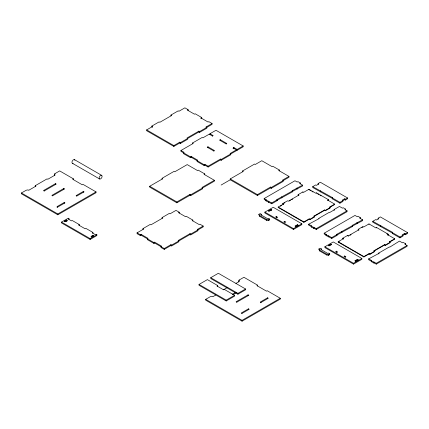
<?xml version="1.0" encoding="UTF-8"?>
<svg xmlns="http://www.w3.org/2000/svg" width="429" height="429" viewBox="0 0 429 429"><rect width="100%" height="100%" fill="white"/><g stroke="black" fill="none" stroke-linecap="round" stroke-linejoin="round"><path stroke-width="0.64" d="M54.333 175.504L54.891 173.67L59.674 170.908L73.354 178.807L73.354 179.628M238.578 281.88L239.135 280.046L243.919 277.279L257.598 285.178L257.598 286.004M73.354 178.807L72.64 179.215L82.245 184.786L82.958 184.347L96.037 191.902L96.037 192.728L57.813 214.795L21.45 193.801L21.45 192.975L26.233 190.213L27.987 189.891L28.7 190.304L35.934 186.127L35.221 185.714L35.221 186.54M35.221 185.714L47.099 178.855L47.812 179.268L55.046 175.096L54.333 174.683M152.606 127.295L151.893 126.882L151.893 126.056L159.127 121.884L159.84 122.297L171.718 115.439L171.005 115.026L171.005 115.851M171.005 115.026L178.239 110.848L178.952 111.261L184.894 107.829L188.1 109.685L188.1 110.51M201.024 118.79L201.024 117.97L208.108 122.056L208.821 121.648L212.076 123.525L212.076 124.351L199.619 131.542L198.9 131.129L187.023 137.988L187.736 138.401L187.736 139.227L180.502 143.404L179.789 142.991L173.847 146.418L146.664 130.727L146.664 129.901L152.606 126.469L151.893 126.056M44.085 191.05L56.22 184.073L55.48 183.644L43.517 190.556L44.251 190.98M188.1 109.685L187.393 110.097L194.476 114.189L195.19 113.776L201.737 117.557L201.737 118.383M52.445 195.881L64.581 188.899L63.841 188.476L51.877 195.383L52.617 195.806M201.024 117.97L201.737 117.557M57.009 207.475L64.956 202.885L64.243 202.472L57.009 206.649L57.727 207.062M76.678 196.117L84.073 191.849L83.355 191.436L76.121 195.613L76.839 196.026M146.664 129.901L173.847 145.597L179.789 142.165L180.502 142.578L198.9 131.955L199.619 132.368L206.848 128.191L206.848 127.365L206.135 126.952L206.135 127.778M206.135 126.952L212.076 123.525M21.45 192.975L57.813 213.969L96.037 191.902M192.61 143.795L192.61 142.97L202.215 137.43L202.906 137.827L209.245 134.164L212.634 136.122M190.519 156.869L191.232 156.456L191.232 157.277L190.519 157.69L190.519 156.869L180.936 151.335L180.936 150.509L193.302 143.372L192.61 142.97M209.958 134.577L209.958 133.751L215.985 130.277L243.173 145.967L243.173 146.793L237.146 150.273L233.178 147.984L233.178 148.804M92.9 233.258L92.9 232.432L92.181 232.845L95.436 234.722L96.15 234.309L96.868 234.722L96.868 235.548L90.122 239.441L61.508 222.919L61.508 222.093L68.254 218.2L68.967 218.613L68.967 219.439M64.64 221.112L66.554 220.007L67.289 220.431L65.374 221.536L64.64 221.112L64.64 221.525L66.554 220.42L67.289 220.844L65.852 221.675M68.967 218.613L68.254 219.026L71.461 220.881L72.179 220.468L79.263 224.56L79.263 225.386M212.457 136.02L213.17 135.607L209.958 133.751M213.765 151.008L214.505 150.579L207.958 146.798L207.218 147.227L213.958 151.088M226.088 143.892L226.807 143.479L220.259 139.698L219.541 140.111L226.26 143.988M79.263 224.56L78.55 224.973L85.098 228.754L85.811 228.341L92.9 232.432M162.103 179.124L162.103 178.271L174.067 171.364L174.785 171.777L187.2 164.607L197.496 170.554L198.209 170.141L204.756 173.922L204.756 174.775M149.689 186.266L176.871 201.957L190.004 194.38L190.717 194.793L214.387 181.156L214.387 180.303L201.968 187.473L202.681 187.886L202.681 188.739L190.717 195.645L190.004 195.233L176.871 202.81L149.689 187.119L149.689 186.266L162.816 178.684L162.103 178.271M204.15 165.562L204.15 164.741L204.869 164.328L208.119 166.205L220.49 159.062L221.176 159.465L236.427 150.681L236.427 149.86L230.089 153.523L230.781 153.92L230.781 154.74L221.176 160.285L220.49 159.888L208.119 167.026L204.869 165.149L204.15 165.562L197.067 161.47L197.067 160.65L197.78 160.237L191.232 156.456M233.178 147.984L233.891 147.571L237.146 149.448L243.173 145.967M93.002 235.28L91.087 236.384L91.822 236.808L93.737 235.703L93.002 235.28L93.002 235.693L91.087 236.797M61.508 222.093L90.122 238.615L96.868 234.722M204.756 173.922L204.048 174.33L214.387 180.303M242.642 171.798L242.642 170.946L254.606 164.039L255.325 164.452L261.797 160.714L272.093 166.661L272.806 166.248L279.354 170.029L279.354 170.881M143.002 229.424L143.002 228.598L150.236 224.421L150.949 224.834L162.832 217.975L162.114 217.562L162.114 218.388M162.114 217.562L169.348 213.385L170.066 213.798L176.003 210.371L179.215 212.221L179.215 213.047M230.228 178.941L257.411 194.632L270.543 187.055L271.257 187.468L288.98 177.263L288.98 176.41L282.507 180.142L283.22 180.555L283.22 181.408L271.257 188.32L270.543 187.907L257.411 195.485L230.228 179.794L230.228 178.941L243.361 171.359L242.642 170.946M192.846 220.919L192.846 220.093L192.138 220.506L199.222 224.598L199.935 224.185L203.185 226.062L203.185 226.887L190.728 234.084L190.015 233.671L178.137 240.53L178.85 240.942L178.85 241.763L171.616 245.94L170.903 245.527L164.248 249.372L160.993 247.495L160.993 246.67L161.706 246.257L154.622 242.165L153.909 242.578L140.991 235.119L140.272 235.532L137.065 233.676L137.065 232.85L143.72 229.011L143.002 228.598M221.128 185.049L230.228 179.794M137.065 232.85L140.272 234.706L140.991 234.293L148.075 238.385L147.362 238.797L147.362 239.623L153.909 243.404L154.622 242.991L164.248 248.547L170.903 244.702L171.616 245.115L190.015 234.497L190.728 234.904L197.962 230.732L197.962 229.906L197.249 229.494L203.185 226.062M179.215 212.221L178.502 212.634L185.591 216.725L186.299 216.313L192.846 220.093M279.354 170.029L278.641 170.442L288.98 176.41M264.167 198.541L266.398 199.828L266.039 200.032L266.039 200.879L266.398 200.675L264.167 199.388L264.167 198.541L294.97 180.754L297.2 182.046L297.946 181.617L300.316 182.985L300.316 183.832M266.039 200.032L271.766 202.928L277.075 199.86L277.075 200.708L271.766 203.775L266.039 200.879M300.316 182.985L299.576 183.414L302.568 185.146L302.568 185.988L292.122 191.607L292.476 191.817L292.476 190.969L292.122 190.76L302.568 185.146M292.476 190.969L276.721 199.657L277.075 199.86M292.476 191.817L276.721 200.504L277.075 200.708M261.363 214.269L260.65 214.682L267.787 218.801L268.5 218.388L269.696 219.08L269.696 219.905L268.388 220.662L266.597 220.318L259.459 216.195L258.859 214.334L260.167 213.578L261.363 214.269L261.363 215.095M264.87 212.114L273.23 207.287L301.844 223.809L301.844 224.635L293.479 229.461L264.87 212.94L264.87 212.114L293.479 228.636L301.844 223.809M268.575 210.8L270.951 209.427L271.686 209.851L271.686 210.264L270.951 209.84L268.575 211.213L268.575 210.8L269.31 211.224L271.686 209.851M282.738 203.566L283.472 203.989L283.472 204.402L282.738 203.979L282.738 203.566L287.521 200.804L288.256 201.228L298.874 195.098L298.139 194.675L298.139 195.088L298.874 195.511M298.139 194.675L302.922 191.913L303.657 192.337L308.966 189.269L315.857 193.248L316.57 192.841L328.501 199.726L328.501 200.139L327.788 200.552L327.788 200.139L328.501 199.726M283.269 203.673L284.867 202.751M312.741 186.647L332.657 197.731L332.657 198.589L312.741 187.505L312.741 186.647L315.733 184.915L316.468 185.339L318.844 183.971L318.109 183.548L318.109 184.406M318.109 183.548L320.34 182.255L347.522 197.951L347.522 198.809L345.291 200.096L344.557 199.673L339.924 202.338L332.298 197.935L332.298 198.793L339.924 203.196L342.921 201.469L342.921 200.611L342.186 200.187L344.557 198.815L345.291 199.238L347.522 197.951M329.901 207.287L334.684 204.531L334.684 204.118L329.37 207.186L330.105 207.609L330.105 208.022L325.327 210.778L324.592 210.355L313.969 216.489L313.969 216.077L314.704 216.5L314.704 216.913L309.92 219.669L309.191 219.251L303.877 222.313L278.164 207.464L278.164 207.057L283.472 203.989M280.287 206.242L281.88 205.319M289.371 200.997L290.492 200.348M291.607 199.705L292.723 199.061M258.859 214.334L259.459 215.369L266.597 219.492L268.388 219.836L269.696 219.08M276.796 217.626L277.509 217.213L276.314 216.527L275.6 216.935L277.113 217.809M284.652 221.337L283.934 221.75L285.129 222.436L285.848 222.029L284.652 221.337L284.652 222.163M332.298 197.935L332.657 197.731M332.298 198.793L332.657 198.589M297.399 224.699L295.029 226.072L295.763 226.496L298.134 225.123L297.399 224.699L297.399 225.112L295.501 226.212M278.164 207.057L303.877 221.9L309.191 218.838L309.92 219.262L314.704 216.5M313.969 216.077L324.592 209.942L325.327 210.366L330.105 207.609M296.712 226.356L298.134 225.536M224.233 289.344L234.572 295.313L234.572 296.139L226.206 300.965L199.024 285.269L199.024 284.443L207.384 279.617L217.685 285.564L217.685 286.39M210.736 277.686L218.356 273.284L245.544 288.98L245.544 289.806L237.918 294.203L210.736 278.512L210.736 277.686L237.918 293.377L245.544 288.98M308.66 224.228L311.658 225.96L311.658 226.807L308.66 225.075L308.66 224.228L319.112 218.608L318.752 218.404L329.375 212.269L329.729 212.478L334.513 209.717L334.153 209.513L334.153 210.36M334.153 209.513L339.468 206.446L342.46 208.172L343.205 207.743L345.576 209.116L345.576 209.963M345.576 209.116L344.836 209.545L347.066 210.832L347.066 211.679L316.264 229.461L311.298 227.011L311.298 226.163L311.658 225.96M311.298 227.011L311.658 226.807M311.298 226.163L316.264 228.619L347.066 210.832M217.685 285.564L216.945 285.987L223.493 289.768M257.598 285.178L256.885 285.591L266.489 291.162L267.203 290.723L280.282 298.273L280.282 299.099L242.058 321.171L205.695 300.177L205.695 299.351L210.478 296.589L212.232 296.267L212.945 296.675L215.728 295.072M223.423 289.8L227.386 287.516M235.955 283.392L239.291 281.467L238.578 281.054M324.19 233.194L326.421 234.481L326.067 234.69L326.067 235.537L326.421 235.328L324.19 234.041L324.19 233.194L354.992 215.412L357.228 216.699L357.968 216.27L360.344 217.642L360.344 218.49M326.067 234.69L331.789 237.58L337.103 234.518L337.103 235.365L331.789 238.427L326.067 235.537M360.344 217.642L359.599 218.071L362.596 219.798L362.596 220.645L352.676 225.96M232.32 294.294L235.736 292.321M336.744 235.156L352.504 226.469L352.504 225.622L336.744 234.309L337.103 234.518M362.596 219.798L352.145 225.418L352.504 225.622M233.054 294.723L236.476 292.75M199.024 284.443L226.206 300.139L234.572 295.313M321.391 248.922L320.672 249.335L327.815 253.459L328.528 253.046L329.724 253.737L329.724 254.563L328.41 255.319L326.625 254.971L319.482 250.847L318.881 248.992L320.195 248.235L321.391 248.922L321.391 249.748M324.892 246.772L333.258 241.945L361.867 258.462L361.867 259.288L353.507 264.114L324.892 247.597L324.892 246.772L353.507 263.293L361.867 258.462M330.979 244.085L328.603 245.458L329.338 245.876L331.708 244.509L330.979 244.085L330.979 244.498L328.603 245.865M343.5 239.055L342.766 238.631L342.766 238.218L347.544 235.462L348.278 235.886L358.901 229.751L358.901 230.164L358.167 229.74L358.167 229.327L362.945 226.566L363.679 226.989L368.988 223.927L375.884 227.906L376.592 227.493L388.524 234.384L388.524 234.797L387.816 235.205L387.816 234.792L388.524 234.384M372.769 221.3L392.68 232.384L392.68 233.242L372.769 222.158L372.769 221.3L375.761 219.573L376.496 219.997L378.866 218.624L378.137 218.2L378.137 219.058M378.137 218.2L380.367 216.913L407.55 232.609L407.55 233.467L405.319 234.754L404.585 234.331L399.951 236.996L392.326 232.593L392.326 233.451L399.951 237.854L402.944 236.122L402.944 235.264L402.209 234.84L404.585 233.473L405.319 233.896L407.55 232.609M361.883 227.595L362.945 226.979M387.816 234.792L394.707 238.771L394.707 239.184L389.398 242.251L389.398 241.838L390.133 242.262L390.133 242.675L385.349 245.436L384.615 245.013L373.997 251.142L373.997 250.729L374.731 251.153L374.731 251.566L369.948 254.327L369.213 253.904L363.905 256.971L338.186 242.122L338.186 241.709L343.5 238.642L342.766 238.218M338.186 242.122L339.248 241.511M349.957 235.328L351.072 234.684M236.69 302.252L248.825 295.275L248.085 294.846L236.122 301.753L236.862 302.182M318.881 248.992L319.482 250.027L326.625 254.145L328.41 254.494L329.724 253.737M336.824 252.284L337.537 251.871L336.341 251.179L335.628 251.592L337.14 252.466M241.811 313.524L249.201 309.261L248.488 308.848L241.254 313.02L241.972 313.433M260.365 302.815L268.318 298.225L267.599 297.812L260.365 301.989L261.084 302.402M345.157 257.094L345.871 256.681L344.675 255.99L343.961 256.403L345.474 257.277M392.326 232.593L392.68 232.384M392.326 233.451L392.68 233.242M205.695 299.351L242.058 320.345L280.282 298.273M355.051 260.725L357.427 259.357L358.161 259.781L358.161 260.194L357.427 259.77L355.051 261.138L355.051 260.725L355.786 261.148L358.161 259.781M338.186 241.709L363.905 256.558L369.213 253.491L369.948 253.914L374.731 251.153M373.997 250.729L384.615 244.6L385.349 245.023L390.133 242.262M389.398 241.838L394.707 238.771M368.688 258.885L371.68 260.612L371.68 261.459L368.688 259.733L368.688 258.885L379.134 253.266L378.78 253.056L378.78 253.904M378.78 253.056L389.398 246.927L389.757 247.131L399.49 241.103L402.482 242.83L403.228 242.401L405.603 243.769L405.603 244.616M405.603 243.769L404.858 244.198L407.089 245.49L407.089 246.337L376.287 264.119L371.326 261.669L371.326 260.821L371.68 260.612M371.326 261.669L371.68 261.459M371.326 260.821L376.287 263.272L407.089 245.49M317.701 193.908L318.838 194.562M319.975 195.222L321.112 195.876M386.819 233.81L388.524 234.797M327.788 200.139L334.684 204.118M309.54 190.015L310.687 190.68M311.835 191.339L312.988 192.004M358.167 229.327L358.901 229.751M352.145 226.265L352.504 226.469M180.936 150.509L184.148 152.365L183.43 152.778L183.43 153.598L190.519 157.69M191.232 157.277L204.15 164.741M74.485 159.658L101.668 175.354A2.091 1.207 -60 0 1 101.008 178.587A2.091 1.207 -60 0 1 99.196 177.542A2.091 1.207 -60 0 1 101.668 175.354M72.394 163.277L99.582 178.968M93.002 235.693L93.737 236.116M405.319 233.896L405.319 234.754M404.585 233.473L404.585 234.331M399.951 236.996L399.951 237.854M385.349 245.023L385.349 245.436M384.615 244.6L384.615 245.013M380.748 225.498L380.748 226.356M380.394 225.702L380.394 226.56M376.592 227.493L376.592 227.906M376.287 263.272L376.287 264.119M374.056 261.985L374.056 262.832M373.697 262.189L373.697 263.036M369.948 253.914L369.948 254.327M369.213 253.491L369.213 253.904M368.988 223.927L368.988 224.34M363.905 256.558L363.905 256.971M357.427 259.357L357.427 259.77M357.282 222.866L357.282 223.713M356.928 222.656L356.928 223.504M355.786 261.148L355.786 261.561M353.507 263.293L353.507 264.114M348.278 235.886L348.278 236.299M347.544 235.462L347.544 235.875M345.291 199.238L345.291 200.096M344.675 255.99L344.675 256.815M344.557 198.815L344.557 199.673M341.881 231.757L341.881 232.604M341.527 231.547L341.527 232.395M339.924 202.338L339.924 203.196M336.341 251.179L336.341 252.005M331.789 237.58L331.789 238.427M328.796 235.853L328.796 236.701M328.437 236.057L328.437 236.905M328.41 254.494L328.41 255.319M326.625 254.145L326.625 254.971M325.327 210.366L325.327 210.778M324.592 209.942L324.592 210.355M320.726 190.841L320.726 191.699M320.366 191.05L320.366 191.908M319.482 250.027L319.482 250.847M316.57 192.841L316.57 193.254M316.264 228.619L316.264 229.461M314.028 227.327L314.028 228.174M313.674 227.536L313.674 228.384M309.92 219.262L309.92 219.669M309.191 218.838L309.191 219.251M308.966 189.269L308.966 189.682M303.877 221.9L303.877 222.313M302.922 191.913L302.922 192.326M297.259 188.208L297.259 189.055M296.9 188.004L296.9 188.851M295.763 226.496L295.763 226.909M293.479 228.636L293.479 229.461M281.858 197.099L281.858 197.946M281.499 196.895L281.499 197.742M276.314 216.527L276.314 217.347M271.766 202.928L271.766 203.775M271.257 187.468L271.257 188.32M270.951 209.427L270.951 209.84M270.543 187.055L270.543 187.907M268.774 201.196L268.774 202.043M268.415 201.405L268.415 202.252M268.388 219.836L268.388 220.662M267.599 297.812L267.599 298.638M266.597 219.492L266.597 220.318M259.459 215.369L259.459 216.195M257.411 194.632L257.411 195.485M248.488 308.848L248.488 309.674M248.085 294.846L248.085 295.672M242.058 320.345L242.058 321.171M239.135 280.046L239.135 280.866M237.918 293.377L237.918 294.203M237.146 149.448L237.146 150.273M233.891 147.571L233.891 148.391M226.206 300.139L226.206 300.965M221.176 159.465L221.176 160.285M220.49 159.062L220.49 159.888M220.259 139.698L220.259 140.519M208.119 166.205L208.119 167.026M207.958 146.798L207.958 147.624M204.869 164.328L204.869 165.149M199.619 131.542L199.619 132.368M198.9 131.129L198.9 131.955M190.717 194.793L190.717 195.645M190.728 234.084L190.728 234.904M190.004 194.38L190.004 195.233M190.015 233.671L190.015 234.497M180.502 142.578L180.502 143.404M179.789 142.165L179.789 142.991M176.871 201.957L176.871 202.81M173.847 145.597L173.847 146.418M171.616 245.115L171.616 245.94M170.903 244.702L170.903 245.527M164.248 248.547L164.248 249.372M154.622 242.165L154.622 242.991M153.909 242.578L153.909 243.404M140.991 234.293L140.991 235.119M140.272 234.706L140.272 235.532M91.822 236.808L91.822 237.221M90.122 238.615L90.122 239.441M83.355 191.436L83.355 192.262M66.554 220.007L66.554 220.42M64.243 202.472L64.243 203.298M63.841 188.476L63.841 189.302M57.813 213.969L57.813 214.795M55.48 183.644L55.48 184.47M54.891 173.67L54.891 174.496M73.059 163.336A2.091 1.207 -60 0 1 72.394 160.864A2.091 1.207 -60 0 1 74.866 160.205"/></g></svg>
